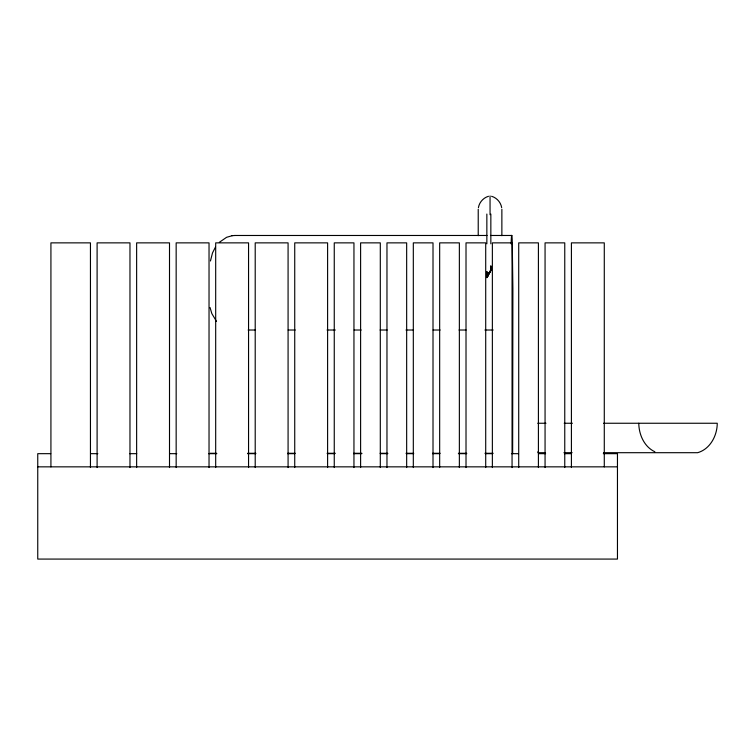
<?xml version="1.0" encoding="UTF-8"?>
<svg xmlns="http://www.w3.org/2000/svg" width="755" height="755" viewBox="0 0 755 755"><rect width="100%" height="100%" fill="white"/><g stroke="black" fill="none" stroke-linecap="round" stroke-linejoin="round"><path stroke-width="1.13" d="M511.107 243.818L511.267 239.939A196.234 2.057 -90 0 1 511.748 235.475A196.234 2.057 90 0 1 512.22 239.948L512.89 288.891L512.645 453.283M210.447 260.994L212.495 252.934L215.43 247.159M478.406 207.653C479.274 202.359 483.332 197.782 488.494 196.291M490.844 269.459L490.844 265.826L490.854 270.016L488.117 274.782L490.854 270.092M490.854 270.384L486.909 277.255L486.89 271.989M486.89 271.942L486.909 277.623L490.854 270.752L490.844 266.383M486.909 277.623L487.9 275.915L486.909 277.293M486.909 277.255L490.854 270.016M219.337 242.317L226.594 237.306L232.172 235.711M232.011 235.711L234.956 235.475M487.079 235.475L234.871 235.484M490.457 235.475L511.824 235.475M248.121 330.02L255.19 330.02M288.174 330.02L295.243 330.02M327.057 330.02L335.305 330.02M354.152 330.02L361.22 330.02M380.076 330.02L387.145 330.02M405.992 330.02L413.06 330.02M433.087 330.02L440.156 330.02M459.012 330.02L466.08 330.02M484.927 330.02L493.175 330.02M537.749 423.253L545.978 423.253M564.212 423.253L572.441 423.253M603.538 423.253L717.25 423.253C717.222 435.644 710.172 449.093 697.667 452.698L603.538 452.698M545.195 452.698L537.956 452.698L537.928 451.764M563.938 452.698L572.13 452.698M210.05 453.283L216.534 453.283M247.555 453.283L255.803 453.283M287.608 453.283L295.243 453.283M327.057 453.283L335.305 453.283M353.585 453.283L361.834 453.283M380.076 453.283L387.759 453.283M405.992 453.283L413.674 453.283M432.521 453.283L440.156 453.283M458.445 453.283L466.694 453.283M484.927 453.283L493.175 453.283M50.708 453.67L37.75 453.67L37.75 559.077L617.458 559.077L617.458 453.67L603.32 453.67M90.77 453.67L97.839 453.67M129.652 453.67L136.721 453.67M169.715 453.67L176.783 453.67M208.597 453.67L216.845 453.67M247.48 453.67L255.728 453.67M287.542 453.67L294.61 453.67M327.604 453.67L334.673 453.67M353.529 453.67L361.777 453.67M380.633 453.67L387.702 453.67M406.549 453.67L413.617 453.67M432.473 453.67L439.542 453.67M458.398 453.67L466.647 453.67M485.493 453.67L492.562 453.67M511.418 453.67L518.487 453.67M538.523 453.67L545.591 453.67M564.438 453.67L571.507 453.67M37.75 466.845L617.458 466.845M491.599 196.291C496.762 197.782 500.82 202.359 501.688 207.653M654.859 451.764C644.175 446.79 638.9 434.54 638.777 423.253M216.534 321.422L211.825 313.58L210.05 307.54M486.89 271.621L486.89 275.254M604.283 466.901L604.283 242.865L571.412 242.865L571.412 467.553M564.759 467.553L564.759 242.865L545.063 242.865L545.063 467.553M538.409 467.553L538.409 242.865L518.713 242.865L518.713 467.553M512.06 467.553L512.06 242.865L492.364 242.865L492.364 467.553M501.867 209.239L501.867 235.683M490.844 214.043L490.844 243.818M490.052 195.922L490.052 214.713M486.852 214.043L486.852 243.818M485.71 467.553L485.71 242.865L466.014 242.865L466.014 467.553M478.226 209.239L478.226 235.683M459.361 467.553L459.361 242.865L439.665 242.865L439.665 467.553M433.011 467.553L433.011 242.865L413.315 242.865L413.315 467.553M406.662 467.553L406.662 242.865L386.966 242.865L386.966 467.553M380.303 467.553L380.303 242.865L360.607 242.865L360.607 467.553M353.953 467.553L353.953 242.865L334.257 242.865L334.257 467.553M327.604 467.553L327.604 242.865L294.733 242.865L294.733 467.553M288.08 467.553L288.08 242.865L255.209 242.865L255.209 467.553M248.555 467.553L248.555 242.865L215.685 242.865L215.685 467.553M209.031 467.553L209.031 242.865L176.16 242.865L176.16 467.553M169.507 467.553L169.507 242.865L136.636 242.865L136.636 467.553M129.973 467.553L129.973 242.865L97.102 242.865L97.102 467.553M90.449 467.553L90.449 242.865L50.925 242.865L50.925 466.901M489.212 272.508L488.117 274.414L489.212 272.546M487.711 275.113L486.909 276.519L487.711 275.122M487.711 275.481L486.909 276.887L487.711 275.5"/></g></svg>
